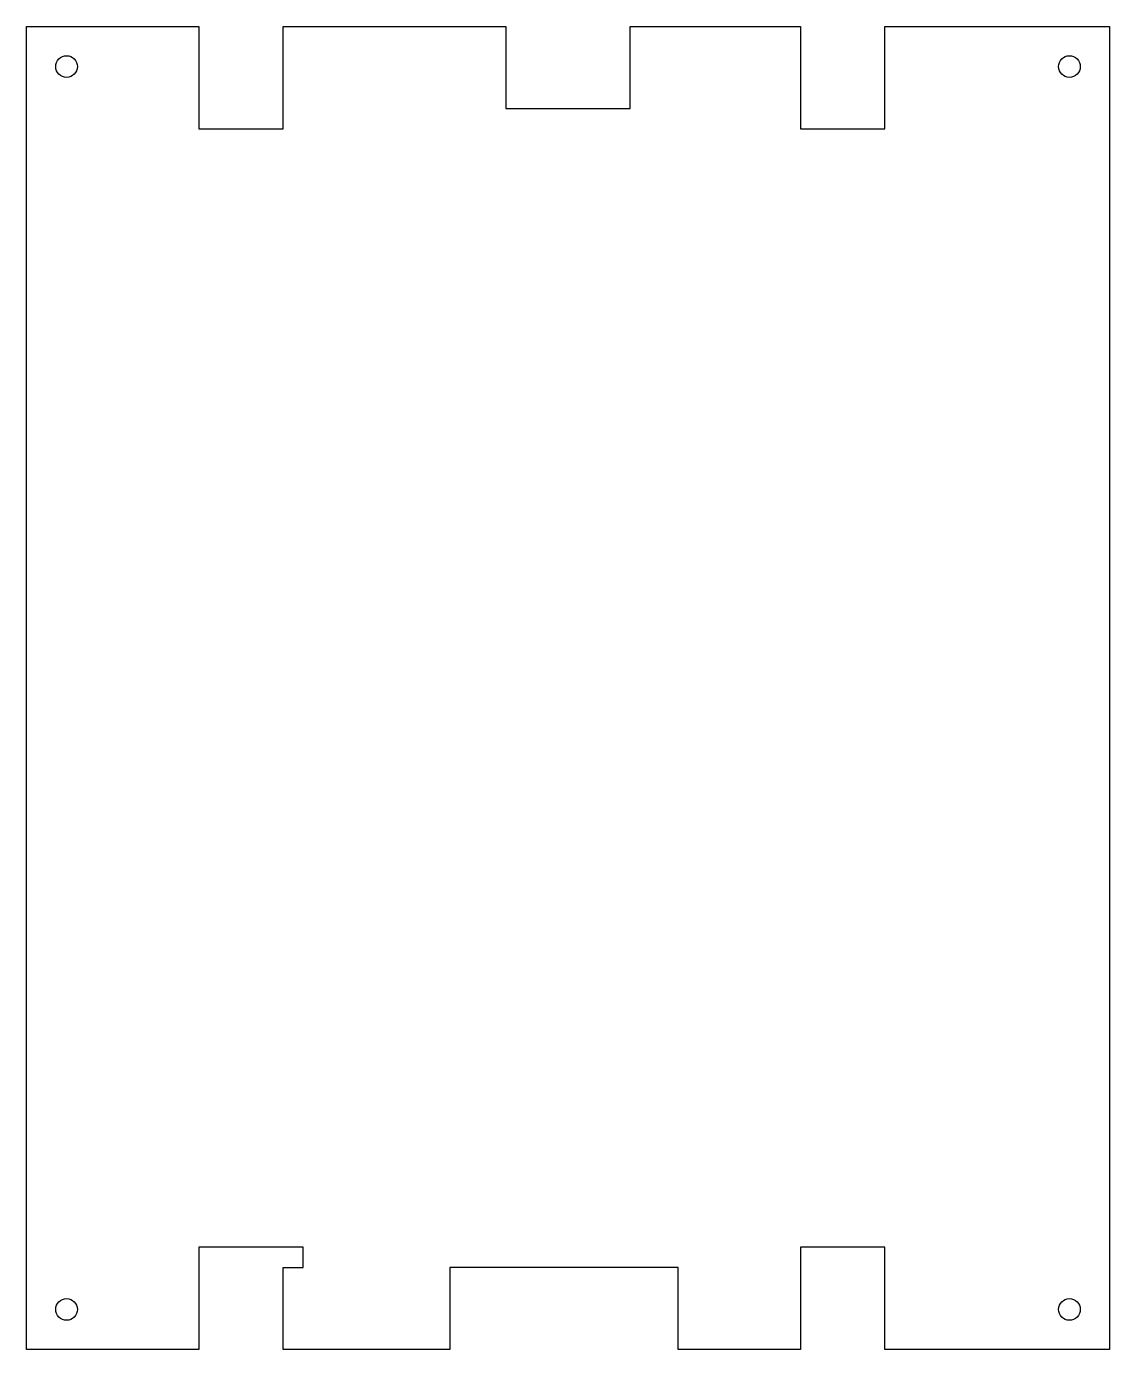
# Model space of a CAD drawing. Header units: millimetres. Extents: x -135 to 135, y -165 to 165.
import ezdxf

# ---------------------------------------------------------------- set-up
doc = ezdxf.new("R2010")
doc.units = ezdxf.units.MM
doc.layers.get('0').update_dxf_attribs({"linetype": 'CONTINUOUS'})

msp = doc.modelspace()

# ---------------------------------------------------------------- linework, layer by layer
msp.add_lwpolyline([(15.5, 144.5), (15.5, 165), (58, 165), (58, 139.5), (79, 139.5), (79, 165), (135, 165), (135, -165), (79, -165), (79, -139.5), (58, -139.5), (58, -165), (27.5, -165), (27.5, -144.5), (-29.5, -144.5), (-29.5, -165), (-71, -165), (-71, -144.5), (-66, -144.5), (-66, -139.5), (-92, -139.5), (-92, -165), (-135, -165), (-135, 165), (-92, 165), (-92, 139.5), (-71, 139.5), (-71, 165), (-15.5, 165), (-15.5, 144.5)], close=True)
for centre in [(-125, 155), (125, 155), (-125, -155), (125, -155)]:
    msp.add_circle(centre, 2.7)

doc.saveas('drawing.dxf')
